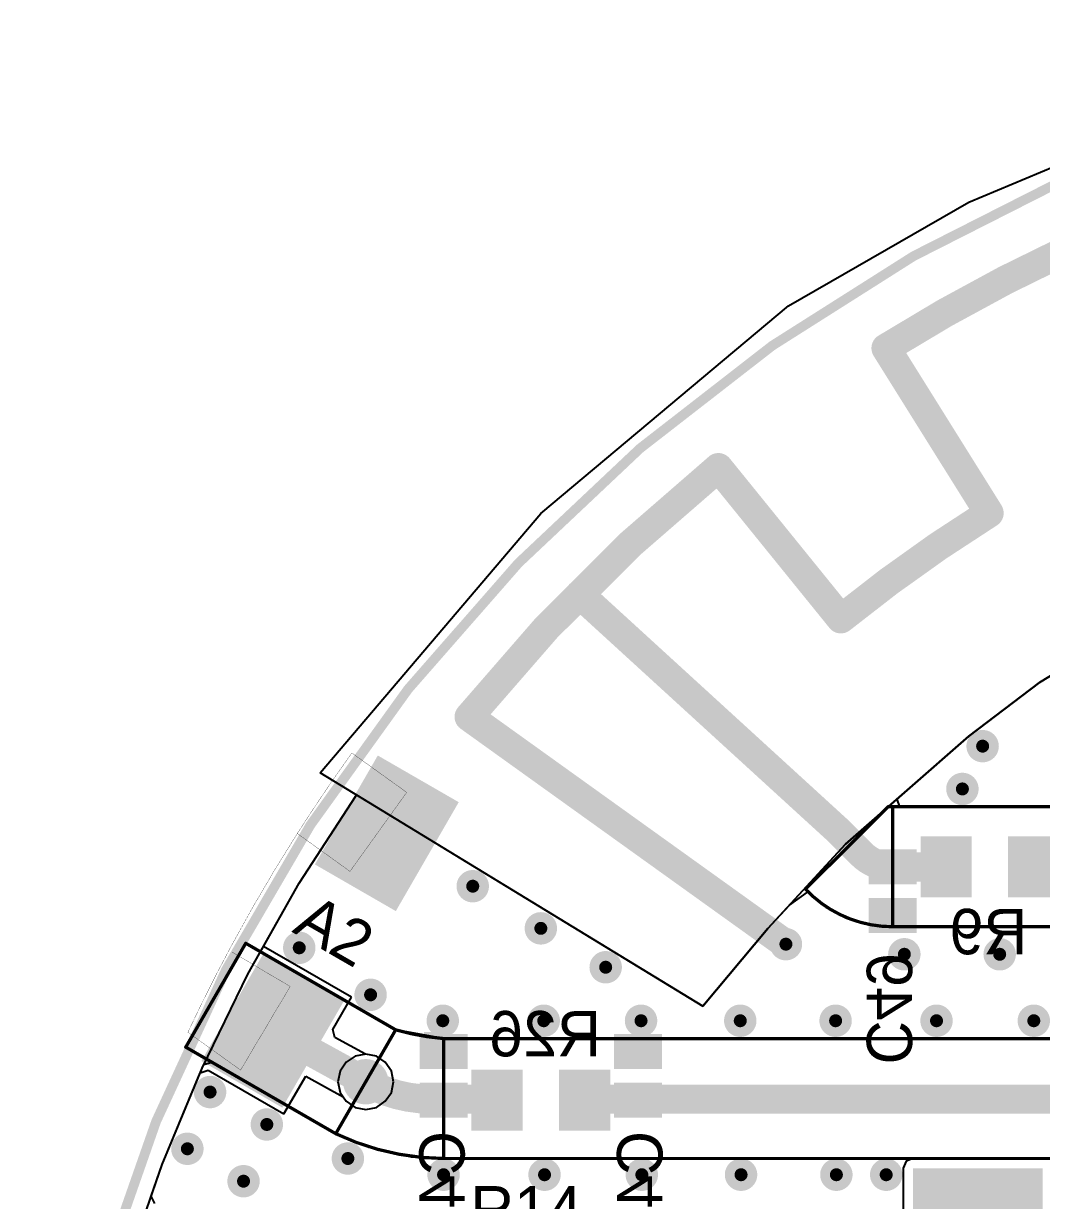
# Model space of a CAD drawing. Header units: millimetres. Extents: x 73 to 190, y 73 to 267.
# Drawn here: x 72.92 to 88.62, y 108.9 to 127.06 of the extents above; entities that cross this region are included whole.
import ezdxf

# ---------------------------------------------------------------- set-up
doc = ezdxf.new("R2010")
doc.units = ezdxf.units.MM
for name, color, linetype in [('BottomLayer', 5, 'Continuous'), ('BottomOverlay', 54, 'Continuous'), ('BottomPaste', 16, 'Continuous'), ('BottomSolder', 6, 'Continuous'), ('DrillDrawing', 1, 'Continuous'), ('KeepOutLayer', 6, 'Continuous'), ('Mechanical1', 6, 'Continuous'), ('Mechanical15', 56, 'Continuous'), ('Mechanical16', 56, 'Continuous'), ('MidLayer1', 16, 'Continuous'), ('MidLayer2', 76, 'Continuous'), ('MultiLayer', 9, 'Continuous'), ('TopLayer', 1, 'Continuous'), ('TopOverlay', 2, 'Continuous'), ('TopPaste', 8, 'Continuous'), ('TopSolder', 216, 'Continuous'), ('ViaHoleLayer', 16, 'Continuous')]:
    doc.layers.add(name, color=color, linetype=linetype)

msp = doc.modelspace()

# ---------------------------------------------------------------- linework, layer by layer
at = {"layer": 'BottomLayer'}
for p, q in [((88.59, 116.892), (89.9, 117.7)), ((87.5, 116.065), (88.59, 116.892)), ((86.392, 115.094), (87.5, 116.065)), ((77.175, 113.798), (78.05, 115.151)), ((78.05, 115.151), (78.057, 115.16)), ((78.057, 115.16), (83.4, 111.9)), ((86.436, 114.975), (86.392, 115.094)), ((86.252, 114.975), (84.981, 113.704)), ((91.6, 114.975), (86.252, 114.975)), ((91.6, 114.975), (86.436, 114.975)), ((76.578, 112.739), (77.175, 113.798)), ((84.732, 113.46), (85.012, 113.66)), ((84.981, 113.704), (85.012, 113.66)), ((85.012, 113.66), (85.294, 113.429)), ((85.012, 113.66), (85.044, 113.634)), ((85.044, 113.634), (85.044, 113.634)), ((85.044, 113.634), (85.044, 113.634)), ((85.044, 113.634), (85.294, 113.429)), ((84.4, 113.1), (84.732, 113.46)), ((85.294, 113.429), (85.615, 113.257)), ((85.294, 113.429), (85.615, 113.257)), ((83.4, 111.9), (84.4, 113.1)), ((85.615, 113.257), (85.963, 113.152)), ((85.615, 113.257), (85.963, 113.152)), ((85.963, 113.152), (86.325, 113.116)), ((85.963, 113.152), (86.325, 113.116)), ((86.325, 113.116), (86.325, 113.125)), ((86.325, 113.125), (90.45, 113.125)), ((86.325, 113.116), (86.325, 113.125)), ((86.325, 113.125), (90.45, 113.125)), ((76.35, 112.87), (75.425, 111.268)), ((78.662, 111.535), (76.35, 112.87)), ((78.662, 111.535), (76.578, 112.739)), ((79.4, 111.4), (78.662, 111.535)), ((79.4, 111.4), (78.662, 111.535)), ((89.537, 111.4), (79.4, 111.4)), ((79.4, 111.4), (79.4, 111.4)), ((89.537, 111.4), (79.4, 111.4)), ((79.4, 111.4), (79.4, 111.4)), ((75.425, 111.268), (77.7, 109.955)), ((75.062, 109.458), (75.678, 110.946)), ((75.678, 110.946), (75.704, 111)), ((75.704, 111), (75.826, 111.037)), ((75.826, 111.037), (77.7, 109.955)), ((77.7, 109.955), (77.738, 109.933)), ((77.7, 109.955), (77.738, 109.933)), ((77.738, 109.933), (78.25, 109.725)), ((77.738, 109.933), (78.25, 109.725)), ((78.25, 109.725), (78.9, 109.575)), ((78.25, 109.725), (78.9, 109.575)), ((78.9, 109.575), (79.4, 109.55)), ((78.9, 109.575), (79.4, 109.55)), ((79.4, 109.55), (89.5, 109.55)), ((79.4, 109.55), (89.5, 109.55)), ((74.536, 107.935), (75.062, 109.458))]:
    msp.add_line(p, q, dxfattribs=at)
at = {"layer": 'BottomLayer', "const_width": 0.45}
for points in [[(86.222, 122.049, -0.030553), (89.012, 123.564)], [(79.794, 116.362, -0.052408), (83.638, 120.206)], [(85.526, 117.874, -0.030553), (87.812, 119.505)], [(86.329, 114.046, -0.198912), (85.844, 114.247)], [(79.2, 110.466, -0.131652), (78.2, 110.734)]]:
    msp.add_lwpolyline(points, format="xyb", dxfattribs=at)
for points in [[(86.222, 122.049), (87.812, 119.505)], [(83.638, 120.206), (85.526, 117.874)], [(81.5, 118.25), (85.49, 114.602)], [(79.794, 116.362), (84.679, 112.856)], [(85.49, 114.602), (85.844, 114.247)], [(86.329, 114.046), (86.996, 114.046)], [(88.375, 114.05), (89.325, 114.05)], [(79.3, 110.466), (80.35, 110.466)], [(81.45, 110.466), (89.5, 110.466)]]:
    msp.add_lwpolyline(points, dxfattribs=at)
at = {"layer": 'BottomLayer'}
for points, const_width in [([(86.11, 122.049, 1), (86.335, 122.049, 1)], 0.225), ([(86.11, 122.049, 1), (86.335, 122.049, 1)], 0.225), ([(83.525, 120.206, 1), (83.75, 120.206, 1)], 0.225), ([(83.525, 120.206, 1), (83.75, 120.206, 1)], 0.225), ([(87.699, 119.505, 1), (87.924, 119.505, 1)], 0.225), ([(87.699, 119.505, 1), (87.924, 119.505, 1)], 0.225), ([(81.388, 118.25, 1), (81.612, 118.25, 1)], 0.225), ([(85.413, 117.874, 1), (85.638, 117.874, 1)], 0.225), ([(85.413, 117.874, 1), (85.638, 117.874, 1)], 0.225), ([(79.682, 116.362, 1), (79.907, 116.362, 1)], 0.225), ([(79.682, 116.362, 1), (79.907, 116.362, 1)], 0.225), ([(87.587, 115.91, 1), (87.837, 115.91, 1)], 0.25), ([(87.275, 115.25, 1), (87.525, 115.25, 1)], 0.25), ([(85.377, 114.602, 1), (85.602, 114.602, 1)], 0.225), ([(85.377, 114.602, 1), (85.602, 114.602, 1)], 0.225), ([(85.732, 114.247, 1), (85.957, 114.247, 1)], 0.225), ([(85.732, 114.247, 1), (85.957, 114.247, 1)], 0.225), ([(86.216, 114.046, 1), (86.441, 114.046, 1)], 0.225), ([(86.216, 114.046, 1), (86.441, 114.046, 1)], 0.225), ([(86.884, 114.046, 1), (87.109, 114.046, 1)], 0.225), ([(88.263, 114.05, 1), (88.488, 114.05, 1)], 0.225), ([(79.725, 113.75, 1), (79.975, 113.75, 1)], 0.25), ([(80.775, 113.1, 1), (81.025, 113.1, 1)], 0.25), ([(84.554, 112.856, 1), (84.804, 112.856, 1)], 0.25), ([(77.05, 112.8, 1), (77.3, 112.8, 1)], 0.25), ([(84.567, 112.856, 1), (84.792, 112.856, 1)], 0.225), ([(86.38, 112.7, 1), (86.63, 112.7, 1)], 0.25), ([(87.85, 112.7, 1), (88.1, 112.7, 1)], 0.25), ([(81.775, 112.5, 1), (82.025, 112.5, 1)], 0.25), ([(78.15, 112.075, 1), (78.4, 112.075, 1)], 0.25), ([(79.263, 111.675, 1), (79.513, 111.675, 1)], 0.25), ([(80.82, 111.675, 1), (81.07, 111.675, 1)], 0.25), ([(82.32, 111.675, 1), (82.57, 111.675, 1)], 0.25), ([(83.85, 111.675, 1), (84.1, 111.675, 1)], 0.25), ([(85.32, 111.675, 1), (85.57, 111.675, 1)], 0.25), ([(86.876, 111.675, 1), (87.126, 111.675, 1)], 0.25), ([(88.376, 111.675, 1), (88.626, 111.675, 1)], 0.25), ([(78.06, 110.734, 1), (78.34, 110.734, 1)], 0.279), ([(78.087, 110.734, 1), (78.312, 110.734, 1)], 0.225), ([(75.675, 110.575, 1), (75.925, 110.575, 1)], 0.25), ([(79.087, 110.466, 1), (79.312, 110.466, 1)], 0.225), ([(79.188, 110.466, 1), (79.413, 110.466, 1)], 0.225), ([(80.238, 110.466, 1), (80.463, 110.466, 1)], 0.225), ([(81.337, 110.466, 1), (81.562, 110.466, 1)], 0.225), ([(76.55, 110.075, 1), (76.8, 110.075, 1)], 0.25), ([(75.325, 109.7, 1), (75.575, 109.7, 1)], 0.25), ([(77.8, 109.55, 1), (78.05, 109.55, 1)], 0.25), ([(79.275, 109.3, 1), (79.525, 109.3, 1)], 0.25), ([(80.832, 109.3, 1), (81.082, 109.3, 1)], 0.25), ([(82.332, 109.3, 1), (82.582, 109.3, 1)], 0.25), ([(83.862, 109.3, 1), (84.112, 109.3, 1)], 0.25), ([(85.332, 109.3, 1), (85.582, 109.3, 1)], 0.25), ([(86.1, 109.3, 1), (86.35, 109.3, 1)], 0.25), ([(76.191, 109.2, 1), (76.441, 109.2, 1)], 0.25)]:
    msp.add_lwpolyline(points, format="xyb", close=True, dxfattribs=dict(at, const_width=const_width))
for points in [[(87.475, 114.45), (86.825, 114.45), (87.475, 113.65), (86.825, 113.65)], [(88.825, 114.45), (88.175, 114.45), (88.825, 113.65), (88.175, 113.65)], [(86.025, 114.25), (86.025, 113.85), (86.625, 114.25), (86.625, 113.85)], [(86.025, 113.5), (86.025, 113.1), (86.625, 113.5), (86.625, 113.1)], [(79.1, 111.35), (79.4, 111.35), (79.1, 111.5), (79.4, 111.5)], [(79.7, 111), (79.7, 111.4), (79.1, 111), (79.1, 111.4)], [(82.7, 111), (82.7, 111.4), (82.1, 111), (82.1, 111.4)], [(80.55, 110.85), (79.9, 110.85), (80.55, 110.05), (79.9, 110.05)], [(81.9, 110.85), (81.25, 110.85), (81.9, 110.05), (81.25, 110.05)], [(79.7, 110.25), (79.7, 110.65), (79.1, 110.25), (79.1, 110.65)], [(82.7, 110.25), (82.7, 110.65), (82.1, 110.25), (82.1, 110.65)]]:
    msp.add_solid(points, dxfattribs=at)
at = {"layer": 'BottomPaste'}
for points in [[(87.425, 114.4), (86.875, 114.4), (87.425, 113.7), (86.875, 113.7)], [(88.775, 114.4), (88.225, 114.4), (88.775, 113.7), (88.225, 113.7)], [(86.075, 114.2), (86.075, 113.9), (86.575, 114.2), (86.575, 113.9)], [(86.075, 113.45), (86.075, 113.15), (86.575, 113.45), (86.575, 113.15)], [(79.65, 111.05), (79.65, 111.35), (79.15, 111.05), (79.15, 111.35)], [(82.65, 111.05), (82.65, 111.35), (82.15, 111.05), (82.15, 111.35)], [(80.5, 110.8), (79.95, 110.8), (80.5, 110.1), (79.95, 110.1)], [(81.85, 110.8), (81.3, 110.8), (81.85, 110.1), (81.3, 110.1)], [(79.65, 110.3), (79.65, 110.6), (79.15, 110.3), (79.15, 110.6)], [(82.65, 110.3), (82.65, 110.6), (82.15, 110.3), (82.15, 110.6)]]:
    msp.add_solid(points, dxfattribs=at)
at = {"layer": 'BottomSolder', "const_width": 0.349}
msp.add_lwpolyline([(78.025, 110.734, 1), (78.375, 110.734, 1)], format="xyb", close=True, dxfattribs=at)
at = {"layer": 'BottomSolder'}
for points in [[(87.545, 114.52), (86.755, 114.52), (87.545, 113.58), (86.755, 113.58)], [(88.895, 114.52), (88.105, 114.52), (88.895, 113.58), (88.105, 113.58)], [(85.955, 114.32), (85.955, 113.78), (86.695, 114.32), (86.695, 113.78)], [(85.955, 113.57), (85.955, 113.03), (86.695, 113.57), (86.695, 113.03)], [(79.77, 110.93), (79.77, 111.47), (79.03, 110.93), (79.03, 111.47)], [(82.77, 110.93), (82.77, 111.47), (82.03, 110.93), (82.03, 111.47)], [(80.62, 110.92), (79.83, 110.92), (80.62, 109.98), (79.83, 109.98)], [(81.97, 110.92), (81.18, 110.92), (81.97, 109.98), (81.18, 109.98)], [(79.77, 110.18), (79.77, 110.72), (79.03, 110.18), (79.03, 110.72)], [(82.77, 110.18), (82.77, 110.72), (82.03, 110.18), (82.03, 110.72)]]:
    msp.add_solid(points, dxfattribs=at)
at = {"layer": 'DrillDrawing', "const_width": 0.15}
msp.add_lwpolyline([(74.931, 89.97, -0.518122), (98.941, 126.98)], format="xyb", dxfattribs=at)
at = {"layer": 'DrillDrawing'}
for points, const_width in [([(87.662, 115.91, 1), (87.762, 115.91, 1)], 0.1), ([(87.35, 115.25, 1), (87.45, 115.25, 1)], 0.1), ([(79.8, 113.75, 1), (79.9, 113.75, 1)], 0.1), ([(80.85, 113.1, 1), (80.95, 113.1, 1)], 0.1), ([(84.629, 112.856, 1), (84.729, 112.856, 1)], 0.1), ([(77.125, 112.8, 1), (77.225, 112.8, 1)], 0.1), ([(86.455, 112.7, 1), (86.555, 112.7, 1)], 0.1), ([(87.925, 112.7, 1), (88.025, 112.7, 1)], 0.1), ([(81.85, 112.5, 1), (81.95, 112.5, 1)], 0.1), ([(78.225, 112.075, 1), (78.325, 112.075, 1)], 0.1), ([(79.338, 111.675, 1), (79.438, 111.675, 1)], 0.1), ([(80.895, 111.675, 1), (80.995, 111.675, 1)], 0.1), ([(82.395, 111.675, 1), (82.495, 111.675, 1)], 0.1), ([(83.925, 111.675, 1), (84.025, 111.675, 1)], 0.1), ([(85.395, 111.675, 1), (85.495, 111.675, 1)], 0.1), ([(86.951, 111.675, 1), (87.051, 111.675, 1)], 0.1), ([(88.451, 111.675, 1), (88.551, 111.675, 1)], 0.1), ([(78.124, 110.734, 1), (78.276, 110.734, 1)], 0.152), ([(75.75, 110.575, 1), (75.85, 110.575, 1)], 0.1), ([(76.625, 110.075, 1), (76.725, 110.075, 1)], 0.1), ([(75.4, 109.7, 1), (75.5, 109.7, 1)], 0.1), ([(77.875, 109.55, 1), (77.975, 109.55, 1)], 0.1), ([(76.266, 109.2, 1), (76.366, 109.2, 1)], 0.1), ([(79.35, 109.3, 1), (79.45, 109.3, 1)], 0.1), ([(80.907, 109.3, 1), (81.007, 109.3, 1)], 0.1), ([(82.407, 109.3, 1), (82.507, 109.3, 1)], 0.1), ([(83.937, 109.3, 1), (84.037, 109.3, 1)], 0.1), ([(85.407, 109.3, 1), (85.507, 109.3, 1)], 0.1), ([(86.175, 109.3, 1), (86.275, 109.3, 1)], 0.1)]:
    msp.add_lwpolyline(points, format="xyb", close=True, dxfattribs=dict(at, const_width=const_width))
at = {"layer": 'KeepOutLayer', "const_width": 0.15}
msp.add_lwpolyline([(74.931, 89.97, -0.518122), (98.941, 126.98)], format="xyb", dxfattribs=at)
at = {"layer": 'Mechanical1', "const_width": 0.15}
msp.add_lwpolyline([(74.931, 89.97, -0.518122), (98.941, 126.98)], format="xyb", dxfattribs=at)
at = {"layer": 'Mechanical15', "const_width": 0.0038}
for points in [[(77.145, 114.563, -0.01384), (77.986, 115.805)], [(76.132, 112.838, -0.018456), (77.145, 114.563)], [(75.458, 111.498, -0.01384), (76.132, 112.838)]]:
    msp.add_lwpolyline(points, format="xyb", dxfattribs=at)
for points in [[(77.986, 115.805), (78.832, 115.197)], [(77.986, 115.805), (78.108, 115.717)], [(78.108, 115.717), (78.832, 115.197)], [(77.957, 113.979), (78.832, 115.197)], [(77.145, 114.563), (77.957, 113.979)], [(77.145, 114.563), (77.267, 114.475)], [(77.267, 114.475), (77.957, 113.979)], [(76.14, 112.735), (76.269, 112.658)], [(76.269, 112.658), (77.035, 112.203)], [(76.27, 110.914), (77.035, 112.203)], [(75.458, 111.497), (75.582, 111.408)], [(75.458, 111.497), (75.582, 111.408)], [(75.458, 111.497), (75.458, 111.497)], [(75.458, 111.497), (76.27, 110.914)], [(75.458, 110.498), (75.458, 110.498)], [(75.083, 109.573), (75.083, 109.573)]]:
    msp.add_lwpolyline(points, dxfattribs=at)
at = {"layer": 'Mechanical15', "const_width": 0.0019}
for points in [[(77.985, 115.805, 1), (77.987, 115.805, 1)], [(77.985, 115.805, 1), (77.987, 115.805, 1)], [(77.985, 115.805, 1), (77.987, 115.805, 1)], [(78.107, 115.717, 1), (78.109, 115.717, 1)], [(78.107, 115.717, 1), (78.109, 115.717, 1)], [(78.831, 115.197, 1), (78.833, 115.197, 1)], [(78.831, 115.197, 1), (78.833, 115.197, 1)], [(78.831, 115.197, 1), (78.833, 115.197, 1)], [(77.144, 114.563, 1), (77.146, 114.563, 1)], [(77.144, 114.563, 1), (77.146, 114.563, 1)], [(77.144, 114.563, 1), (77.146, 114.563, 1)], [(77.144, 114.563, 1), (77.146, 114.563, 1)], [(77.266, 114.475, 1), (77.268, 114.475, 1)], [(77.266, 114.475, 1), (77.268, 114.475, 1)], [(77.956, 113.979, 1), (77.958, 113.979, 1)], [(77.956, 113.979, 1), (77.958, 113.979, 1)], [(77.956, 113.979, 1), (77.958, 113.979, 1)], [(76.131, 112.838, 1), (76.133, 112.838, 1)], [(76.131, 112.838, 1), (76.133, 112.838, 1)], [(76.139, 112.735, 1), (76.141, 112.735, 1)], [(76.268, 112.658, 1), (76.27, 112.658, 1)], [(76.268, 112.658, 1), (76.27, 112.658, 1)], [(77.034, 112.203, 1), (77.036, 112.203, 1)], [(77.034, 112.203, 1), (77.036, 112.203, 1)], [(75.457, 111.498, 1), (75.459, 111.498, 1)], [(75.457, 111.497, 1), (75.459, 111.497, 1)], [(75.457, 111.497, 1), (75.459, 111.497, 1)], [(75.457, 111.497, 1), (75.459, 111.497, 1)], [(75.457, 111.497, 1), (75.459, 111.497, 1)], [(75.457, 111.497, 1), (75.459, 111.497, 1)], [(75.581, 111.408, 1), (75.583, 111.408, 1)], [(75.581, 111.408, 1), (75.583, 111.408, 1)], [(76.269, 110.914, 1), (76.27, 110.914, 1)], [(76.269, 110.914, 1), (76.27, 110.914, 1)], [(75.457, 110.498, 1), (75.459, 110.498, 1)], [(75.457, 110.498, 1), (75.459, 110.498, 1)], [(75.082, 109.573, 1), (75.084, 109.573, 1)], [(75.082, 109.573, 1), (75.084, 109.573, 1)]]:
    msp.add_lwpolyline(points, format="xyb", close=True, dxfattribs=at)
at = {"layer": 'Mechanical16', "const_width": 0.05}
for points in [[(84.981, 113.704), (86.252, 114.975)], [(86.252, 114.975), (86.325, 114.975)], [(86.325, 114.05), (86.325, 114.975)], [(86.325, 114.975), (90.45, 114.975)], [(86.325, 113.125), (86.325, 114.05)], [(86.325, 113.125), (90.45, 113.125)], [(75.425, 111.268), (76.35, 112.87)], [(76.35, 112.87), (78.662, 111.535)], [(78.2, 110.734), (78.662, 111.535)], [(75.425, 111.268), (77.738, 109.933)], [(79.4, 111.4), (84.475, 111.4)], [(79.4, 110.475), (79.4, 111.4)], [(84.475, 111.4), (89.5, 111.4)], [(77.738, 109.933), (78.2, 110.734)], [(79.4, 109.55), (79.4, 110.475)], [(79.4, 109.55), (84.475, 109.55)], [(84.475, 109.55), (89.5, 109.55)]]:
    msp.add_lwpolyline(points, dxfattribs=at)
at = {"layer": 'Mechanical16', "const_width": 0.025}
for points in [[(86.239, 114.975, 1), (86.264, 114.975, 1)], [(86.239, 114.975, 1), (86.264, 114.975, 1)], [(86.312, 114.975, 1), (86.337, 114.975, 1)], [(86.312, 114.975, 1), (86.337, 114.975, 1)], [(86.312, 114.975, 1), (86.337, 114.975, 1)], [(86.312, 114.05, 1), (86.337, 114.05, 1)], [(86.312, 114.05, 1), (86.337, 114.05, 1)], [(84.968, 113.704, 1), (84.993, 113.704, 1)], [(84.968, 113.704, 1), (84.993, 113.704, 1)], [(86.312, 113.125, 1), (86.337, 113.125, 1)], [(86.312, 113.125, 1), (86.337, 113.125, 1)], [(86.312, 113.125, 1), (86.337, 113.125, 1)], [(76.337, 112.87, 1), (76.362, 112.87, 1)], [(76.337, 112.87, 1), (76.362, 112.87, 1)], [(78.65, 111.535, 1), (78.675, 111.535, 1)], [(78.65, 111.535, 1), (78.675, 111.535, 1)], [(78.65, 111.535, 1), (78.675, 111.535, 1)], [(75.412, 111.268, 1), (75.437, 111.268, 1)], [(75.412, 111.268, 1), (75.437, 111.268, 1)], [(79.387, 111.4, 1), (79.412, 111.4, 1)], [(79.387, 111.4, 1), (79.412, 111.4, 1)], [(79.387, 111.4, 1), (79.412, 111.4, 1)], [(84.463, 111.4, 1), (84.488, 111.4, 1)], [(84.463, 111.4, 1), (84.488, 111.4, 1)], [(78.187, 110.734, 1), (78.212, 110.734, 1)], [(78.187, 110.734, 1), (78.212, 110.734, 1)], [(79.387, 110.475, 1), (79.412, 110.475, 1)], [(79.387, 110.475, 1), (79.412, 110.475, 1)], [(77.725, 109.933, 1), (77.75, 109.933, 1)], [(77.725, 109.933, 1), (77.75, 109.933, 1)], [(77.725, 109.933, 1), (77.75, 109.933, 1)], [(79.387, 109.55, 1), (79.412, 109.55, 1)], [(79.387, 109.55, 1), (79.412, 109.55, 1)], [(79.387, 109.55, 1), (79.412, 109.55, 1)], [(84.463, 109.55, 1), (84.488, 109.55, 1)], [(84.463, 109.55, 1), (84.488, 109.55, 1)]]:
    msp.add_lwpolyline(points, format="xyb", close=True, dxfattribs=at)
at = {"layer": 'Mechanical16', "const_width": 0.05}
for points in [[(86.325, 113.125, -0.206211), (84.981, 113.704)], [(79.4, 111.4, -0.049168), (78.662, 111.535)], [(79.4, 109.55, -0.109485), (77.737, 109.933)]]:
    msp.add_lwpolyline(points, format="xyb", dxfattribs=at)
at = {"layer": 'MidLayer1'}
for p, q in [((88.59, 116.892), (89.9, 117.7)), ((87.5, 116.065), (88.59, 116.892)), ((85.6, 114.4), (87.5, 116.065)), ((77.175, 113.798), (78.05, 115.151)), ((78.05, 115.151), (78.057, 115.16)), ((78.057, 115.16), (83.4, 111.9)), ((84.4, 113.1), (85.6, 114.4)), ((76.383, 112.395), (77.175, 113.798)), ((83.4, 111.9), (84.4, 113.1)), ((75.678, 110.946), (76.383, 112.395)), ((78.036, 111.129), (77.898, 111.037)), ((78.2, 111.162), (78.036, 111.129)), ((78.364, 111.129), (78.2, 111.162)), ((78.502, 111.037), (78.364, 111.129)), ((75.062, 109.458), (75.678, 110.946)), ((77.898, 111.037), (77.805, 110.898)), ((78.595, 110.898), (78.502, 111.037)), ((77.805, 110.898), (77.772, 110.734)), ((77.772, 110.734), (77.805, 110.57)), ((78.628, 110.734), (78.595, 110.898)), ((78.595, 110.57), (78.628, 110.734)), ((77.805, 110.57), (77.898, 110.432)), ((78.502, 110.432), (78.595, 110.57)), ((77.898, 110.432), (78.036, 110.339)), ((78.364, 110.339), (78.502, 110.432)), ((78.036, 110.339), (78.2, 110.306)), ((78.2, 110.306), (78.364, 110.339)), ((74.536, 107.935), (75.062, 109.458))]:
    msp.add_line(p, q, dxfattribs=at)
for points, const_width in [([(87.587, 115.91, 1), (87.837, 115.91, 1)], 0.25), ([(87.275, 115.25, 1), (87.525, 115.25, 1)], 0.25), ([(79.725, 113.75, 1), (79.975, 113.75, 1)], 0.25), ([(80.775, 113.1, 1), (81.025, 113.1, 1)], 0.25), ([(84.554, 112.856, 1), (84.804, 112.856, 1)], 0.25), ([(77.05, 112.8, 1), (77.3, 112.8, 1)], 0.25), ([(86.38, 112.7, 1), (86.63, 112.7, 1)], 0.25), ([(87.85, 112.7, 1), (88.1, 112.7, 1)], 0.25), ([(81.775, 112.5, 1), (82.025, 112.5, 1)], 0.25), ([(78.15, 112.075, 1), (78.4, 112.075, 1)], 0.25), ([(79.263, 111.675, 1), (79.513, 111.675, 1)], 0.25), ([(80.82, 111.675, 1), (81.07, 111.675, 1)], 0.25), ([(82.32, 111.675, 1), (82.57, 111.675, 1)], 0.25), ([(83.85, 111.675, 1), (84.1, 111.675, 1)], 0.25), ([(85.32, 111.675, 1), (85.57, 111.675, 1)], 0.25), ([(86.876, 111.675, 1), (87.126, 111.675, 1)], 0.25), ([(88.376, 111.675, 1), (88.626, 111.675, 1)], 0.25), ([(78.06, 110.734, 1), (78.34, 110.734, 1)], 0.279), ([(75.675, 110.575, 1), (75.925, 110.575, 1)], 0.25), ([(76.55, 110.075, 1), (76.8, 110.075, 1)], 0.25), ([(75.325, 109.7, 1), (75.575, 109.7, 1)], 0.25), ([(77.8, 109.55, 1), (78.05, 109.55, 1)], 0.25), ([(79.275, 109.3, 1), (79.525, 109.3, 1)], 0.25), ([(80.832, 109.3, 1), (81.082, 109.3, 1)], 0.25), ([(82.332, 109.3, 1), (82.582, 109.3, 1)], 0.25), ([(83.862, 109.3, 1), (84.112, 109.3, 1)], 0.25), ([(85.332, 109.3, 1), (85.582, 109.3, 1)], 0.25), ([(86.1, 109.3, 1), (86.35, 109.3, 1)], 0.25), ([(76.191, 109.2, 1), (76.441, 109.2, 1)], 0.25)]:
    msp.add_lwpolyline(points, format="xyb", close=True, dxfattribs=dict(at, const_width=const_width))
at = {"layer": 'MidLayer2'}
for p, q in [((88.59, 116.892), (89.9, 117.7)), ((87.5, 116.065), (88.59, 116.892)), ((85.6, 114.4), (87.5, 116.065)), ((77.175, 113.798), (78.05, 115.151)), ((78.05, 115.151), (78.057, 115.16)), ((78.057, 115.16), (83.4, 111.9)), ((84.4, 113.1), (85.6, 114.4)), ((76.383, 112.395), (77.175, 113.798)), ((83.4, 111.9), (84.4, 113.1)), ((75.678, 110.946), (76.383, 112.395)), ((78.036, 111.129), (77.898, 111.037)), ((78.2, 111.162), (78.036, 111.129)), ((78.364, 111.129), (78.2, 111.162)), ((78.502, 111.037), (78.364, 111.129)), ((75.062, 109.458), (75.678, 110.946)), ((77.898, 111.037), (77.805, 110.898)), ((78.595, 110.898), (78.502, 111.037)), ((77.805, 110.898), (77.772, 110.734)), ((77.772, 110.734), (77.805, 110.57)), ((78.628, 110.734), (78.595, 110.898)), ((78.595, 110.57), (78.628, 110.734)), ((77.805, 110.57), (77.898, 110.432)), ((78.502, 110.432), (78.595, 110.57)), ((77.898, 110.432), (78.036, 110.339)), ((78.364, 110.339), (78.502, 110.432)), ((78.036, 110.339), (78.2, 110.306)), ((78.2, 110.306), (78.364, 110.339)), ((74.893, 108.969), (75.062, 109.458)), ((74.95, 108.856), (74.893, 108.969))]:
    msp.add_line(p, q, dxfattribs=at)
for points, const_width in [([(87.587, 115.91, 1), (87.837, 115.91, 1)], 0.25), ([(87.275, 115.25, 1), (87.525, 115.25, 1)], 0.25), ([(79.725, 113.75, 1), (79.975, 113.75, 1)], 0.25), ([(80.775, 113.1, 1), (81.025, 113.1, 1)], 0.25), ([(84.554, 112.856, 1), (84.804, 112.856, 1)], 0.25), ([(77.05, 112.8, 1), (77.3, 112.8, 1)], 0.25), ([(86.38, 112.7, 1), (86.63, 112.7, 1)], 0.25), ([(87.85, 112.7, 1), (88.1, 112.7, 1)], 0.25), ([(81.775, 112.5, 1), (82.025, 112.5, 1)], 0.25), ([(78.15, 112.075, 1), (78.4, 112.075, 1)], 0.25), ([(79.263, 111.675, 1), (79.513, 111.675, 1)], 0.25), ([(80.82, 111.675, 1), (81.07, 111.675, 1)], 0.25), ([(82.32, 111.675, 1), (82.57, 111.675, 1)], 0.25), ([(83.85, 111.675, 1), (84.1, 111.675, 1)], 0.25), ([(85.32, 111.675, 1), (85.57, 111.675, 1)], 0.25), ([(86.876, 111.675, 1), (87.126, 111.675, 1)], 0.25), ([(88.376, 111.675, 1), (88.626, 111.675, 1)], 0.25), ([(78.06, 110.734, 1), (78.34, 110.734, 1)], 0.279), ([(75.675, 110.575, 1), (75.925, 110.575, 1)], 0.25), ([(76.55, 110.075, 1), (76.8, 110.075, 1)], 0.25), ([(75.325, 109.7, 1), (75.575, 109.7, 1)], 0.25), ([(77.8, 109.55, 1), (78.05, 109.55, 1)], 0.25), ([(79.275, 109.3, 1), (79.525, 109.3, 1)], 0.25), ([(80.832, 109.3, 1), (81.082, 109.3, 1)], 0.25), ([(82.332, 109.3, 1), (82.582, 109.3, 1)], 0.25), ([(83.862, 109.3, 1), (84.112, 109.3, 1)], 0.25), ([(85.332, 109.3, 1), (85.582, 109.3, 1)], 0.25), ([(86.1, 109.3, 1), (86.35, 109.3, 1)], 0.25), ([(76.191, 109.2, 1), (76.441, 109.2, 1)], 0.25)]:
    msp.add_lwpolyline(points, format="xyb", close=True, dxfattribs=dict(at, const_width=const_width))
at = {"layer": 'MultiLayer'}
for p, q in [((87.5, 124.3), (90.6, 125.6)), ((84.718, 122.7), (87.5, 124.3)), ((80.9, 119.5), (84.718, 122.7)), ((77.5, 115.5), (80.9, 119.5)), ((89.9, 117.7), (88.59, 116.892)), ((88.59, 116.892), (87.5, 116.065)), ((87.5, 116.065), (85.6, 114.4)), ((83.4, 111.9), (77.5, 115.5)), ((85.6, 114.4), (84.4, 113.1)), ((84.4, 113.1), (83.4, 111.9))]:
    msp.add_line(p, q, dxfattribs=at)
for points, const_width in [([(87.587, 115.91, 1), (87.837, 115.91, 1)], 0.25), ([(87.275, 115.25, 1), (87.525, 115.25, 1)], 0.25), ([(79.725, 113.75, 1), (79.975, 113.75, 1)], 0.25), ([(80.775, 113.1, 1), (81.025, 113.1, 1)], 0.25), ([(84.554, 112.856, 1), (84.804, 112.856, 1)], 0.25), ([(77.05, 112.8, 1), (77.3, 112.8, 1)], 0.25), ([(86.38, 112.7, 1), (86.63, 112.7, 1)], 0.25), ([(87.85, 112.7, 1), (88.1, 112.7, 1)], 0.25), ([(81.775, 112.5, 1), (82.025, 112.5, 1)], 0.25), ([(78.15, 112.075, 1), (78.4, 112.075, 1)], 0.25), ([(79.263, 111.675, 1), (79.513, 111.675, 1)], 0.25), ([(80.82, 111.675, 1), (81.07, 111.675, 1)], 0.25), ([(82.32, 111.675, 1), (82.57, 111.675, 1)], 0.25), ([(83.85, 111.675, 1), (84.1, 111.675, 1)], 0.25), ([(85.32, 111.675, 1), (85.57, 111.675, 1)], 0.25), ([(86.876, 111.675, 1), (87.126, 111.675, 1)], 0.25), ([(88.376, 111.675, 1), (88.626, 111.675, 1)], 0.25), ([(78.06, 110.734, 1), (78.34, 110.734, 1)], 0.279), ([(75.675, 110.575, 1), (75.925, 110.575, 1)], 0.25), ([(76.55, 110.075, 1), (76.8, 110.075, 1)], 0.25), ([(75.325, 109.7, 1), (75.575, 109.7, 1)], 0.25), ([(77.8, 109.55, 1), (78.05, 109.55, 1)], 0.25), ([(79.275, 109.3, 1), (79.525, 109.3, 1)], 0.25), ([(80.832, 109.3, 1), (81.082, 109.3, 1)], 0.25), ([(82.332, 109.3, 1), (82.582, 109.3, 1)], 0.25), ([(83.862, 109.3, 1), (84.112, 109.3, 1)], 0.25), ([(85.332, 109.3, 1), (85.582, 109.3, 1)], 0.25), ([(86.1, 109.3, 1), (86.35, 109.3, 1)], 0.25), ([(76.191, 109.2, 1), (76.441, 109.2, 1)], 0.25)]:
    msp.add_lwpolyline(points, format="xyb", close=True, dxfattribs=dict(at, const_width=const_width))
at = {"layer": 'TopLayer'}
for p, q in [((88.59, 116.892), (89.9, 117.7)), ((87.5, 116.065), (88.59, 116.892)), ((85.6, 114.4), (87.5, 116.065)), ((77.175, 113.798), (78.05, 115.151)), ((78.05, 115.151), (78.057, 115.16)), ((78.057, 115.16), (83.4, 111.9)), ((84.4, 113.1), (85.6, 114.4)), ((76.624, 112.822), (77.175, 113.798)), ((83.4, 111.9), (84.4, 113.1)), ((77.979, 112.04), (76.624, 112.822)), ((77.691, 111.542), (77.979, 112.04)), ((77.725, 111.419), (77.691, 111.542)), ((78.196, 111.161), (77.725, 111.419)), ((78.2, 111.162), (78.196, 111.161)), ((78.364, 111.129), (78.2, 111.162)), ((78.502, 111.037), (78.364, 111.129)), ((75.648, 110.874), (75.768, 110.915)), ((75.768, 110.915), (76.939, 110.239)), ((78.595, 110.898), (78.502, 111.037)), ((75.062, 109.458), (75.648, 110.874)), ((76.939, 110.239), (77.274, 110.818)), ((77.274, 110.818), (77.851, 110.501)), ((78.628, 110.734), (78.595, 110.898)), ((78.595, 110.57), (78.628, 110.734)), ((78.502, 110.432), (78.595, 110.57)), ((77.851, 110.501), (77.898, 110.432)), ((77.898, 110.432), (78.036, 110.339)), ((78.364, 110.339), (78.502, 110.432)), ((78.036, 110.339), (78.2, 110.306)), ((78.2, 110.306), (78.364, 110.339)), ((86.533, 109.507), (86.488, 109.4)), ((86.64, 109.552), (86.533, 109.507)), ((88.64, 109.552), (86.64, 109.552)), ((74.536, 107.935), (75.062, 109.458)), ((86.488, 109.4), (86.488, 106.929))]:
    msp.add_line(p, q, dxfattribs=at)
for points, const_width in [([(87.587, 115.91, 1), (87.837, 115.91, 1)], 0.25), ([(87.275, 115.25, 1), (87.525, 115.25, 1)], 0.25), ([(79.725, 113.75, 1), (79.975, 113.75, 1)], 0.25), ([(80.775, 113.1, 1), (81.025, 113.1, 1)], 0.25), ([(84.554, 112.856, 1), (84.804, 112.856, 1)], 0.25), ([(77.05, 112.8, 1), (77.3, 112.8, 1)], 0.25), ([(86.38, 112.7, 1), (86.63, 112.7, 1)], 0.25), ([(87.85, 112.7, 1), (88.1, 112.7, 1)], 0.25), ([(81.775, 112.5, 1), (82.025, 112.5, 1)], 0.25), ([(78.15, 112.075, 1), (78.4, 112.075, 1)], 0.25), ([(79.263, 111.675, 1), (79.513, 111.675, 1)], 0.25), ([(80.82, 111.675, 1), (81.07, 111.675, 1)], 0.25), ([(82.32, 111.675, 1), (82.57, 111.675, 1)], 0.25), ([(83.85, 111.675, 1), (84.1, 111.675, 1)], 0.25), ([(85.32, 111.675, 1), (85.57, 111.675, 1)], 0.25), ([(86.876, 111.675, 1), (87.126, 111.675, 1)], 0.25), ([(88.376, 111.675, 1), (88.626, 111.675, 1)], 0.25), ([(77.063, 111.297, 1), (77.288, 111.297, 1)], 0.225), ([(78.06, 110.734, 1), (78.34, 110.734, 1)], 0.279), ([(78.087, 110.734, 1), (78.312, 110.734, 1)], 0.225), ([(75.675, 110.575, 1), (75.925, 110.575, 1)], 0.25), ([(76.55, 110.075, 1), (76.8, 110.075, 1)], 0.25), ([(75.325, 109.7, 1), (75.575, 109.7, 1)], 0.25), ([(77.8, 109.55, 1), (78.05, 109.55, 1)], 0.25), ([(79.275, 109.3, 1), (79.525, 109.3, 1)], 0.25), ([(80.832, 109.3, 1), (81.082, 109.3, 1)], 0.25), ([(82.332, 109.3, 1), (82.582, 109.3, 1)], 0.25), ([(83.862, 109.3, 1), (84.112, 109.3, 1)], 0.25), ([(85.332, 109.3, 1), (85.582, 109.3, 1)], 0.25), ([(86.1, 109.3, 1), (86.35, 109.3, 1)], 0.25), ([(76.191, 109.2, 1), (76.441, 109.2, 1)], 0.25)]:
    msp.add_lwpolyline(points, format="xyb", close=True, dxfattribs=dict(at, const_width=const_width))
at = {"layer": 'TopLayer', "const_width": 0.45}
msp.add_lwpolyline([(77.175, 111.297), (78.2, 110.734)], dxfattribs=at)
at = {"layer": 'TopLayer'}
for points in [[(78.638, 113.461), (79.538, 115.02), (77.512, 114.111), (78.412, 115.67)], [(76.888, 110.43), (77.788, 111.989), (75.762, 111.08), (76.662, 112.639)], [(86.64, 109.4), (86.64, 106.9), (88.64, 109.4), (88.64, 106.9)]]:
    msp.add_solid(points, dxfattribs=at)
at = {"layer": 'TopPaste'}
for points in [[(78.62, 113.529), (79.47, 115.002), (77.58, 114.129), (78.43, 115.602)], [(76.87, 110.498), (77.72, 111.971), (75.83, 111.098), (76.68, 112.571)]]:
    msp.add_solid(points, dxfattribs=at)
at = {"layer": 'TopSolder', "const_width": 0.349}
msp.add_lwpolyline([(78.025, 110.734, 1), (78.375, 110.734, 1)], format="xyb", close=True, dxfattribs=at)
at = {"layer": 'TopSolder'}
for points in [[(78.664, 113.366), (79.634, 115.046), (77.416, 114.086), (78.386, 115.766)], [(76.914, 110.334), (77.884, 112.015), (75.666, 111.054), (76.636, 112.734)]]:
    msp.add_solid(points, dxfattribs=at)
at = {"layer": 'ViaHoleLayer'}
for points, const_width in [([(87.662, 115.91, 1), (87.762, 115.91, 1)], 0.1), ([(87.35, 115.25, 1), (87.45, 115.25, 1)], 0.1), ([(79.8, 113.75, 1), (79.9, 113.75, 1)], 0.1), ([(80.85, 113.1, 1), (80.95, 113.1, 1)], 0.1), ([(84.629, 112.856, 1), (84.729, 112.856, 1)], 0.1), ([(77.125, 112.8, 1), (77.225, 112.8, 1)], 0.1), ([(86.455, 112.7, 1), (86.555, 112.7, 1)], 0.1), ([(87.925, 112.7, 1), (88.025, 112.7, 1)], 0.1), ([(81.85, 112.5, 1), (81.95, 112.5, 1)], 0.1), ([(78.225, 112.075, 1), (78.325, 112.075, 1)], 0.1), ([(79.338, 111.675, 1), (79.438, 111.675, 1)], 0.1), ([(80.895, 111.675, 1), (80.995, 111.675, 1)], 0.1), ([(82.395, 111.675, 1), (82.495, 111.675, 1)], 0.1), ([(83.925, 111.675, 1), (84.025, 111.675, 1)], 0.1), ([(85.395, 111.675, 1), (85.495, 111.675, 1)], 0.1), ([(86.951, 111.675, 1), (87.051, 111.675, 1)], 0.1), ([(88.451, 111.675, 1), (88.551, 111.675, 1)], 0.1), ([(78.124, 110.734, 1), (78.276, 110.734, 1)], 0.152), ([(75.75, 110.575, 1), (75.85, 110.575, 1)], 0.1), ([(76.625, 110.075, 1), (76.725, 110.075, 1)], 0.1), ([(75.4, 109.7, 1), (75.5, 109.7, 1)], 0.1), ([(77.875, 109.55, 1), (77.975, 109.55, 1)], 0.1), ([(76.266, 109.2, 1), (76.366, 109.2, 1)], 0.1), ([(79.35, 109.3, 1), (79.45, 109.3, 1)], 0.1), ([(80.907, 109.3, 1), (81.007, 109.3, 1)], 0.1), ([(82.407, 109.3, 1), (82.507, 109.3, 1)], 0.1), ([(83.937, 109.3, 1), (84.037, 109.3, 1)], 0.1), ([(85.407, 109.3, 1), (85.507, 109.3, 1)], 0.1), ([(86.175, 109.3, 1), (86.275, 109.3, 1)], 0.1)]:
    msp.add_lwpolyline(points, format="xyb", close=True, dxfattribs=dict(at, const_width=const_width))

# ---------------------------------------------------------------- texts
at = {"layer": 'BottomOverlay', "text_generation_flag": 2}
for s, rotation, p in [('R9', 360, (88.4, 112.7)), ('C49', 270, (85.925, 111)), ('R26', 360, (81.825, 111.125)), ('C47', 90, (79.725, 109.975)), ('C46', 90, (82.775, 109.975))]:
    msp.add_text(s, height=0.7, rotation=rotation, dxfattribs=at).set_placement(p)
at = {"layer": 'TopOverlay'}
for s, rotation, p in [('A2', 330, (77.05, 113.05)), ('R14', 360, (79.815, 108.425))]:
    msp.add_text(s, height=0.7, rotation=rotation, dxfattribs=at).set_placement(p)

doc.saveas('drawing.dxf')
